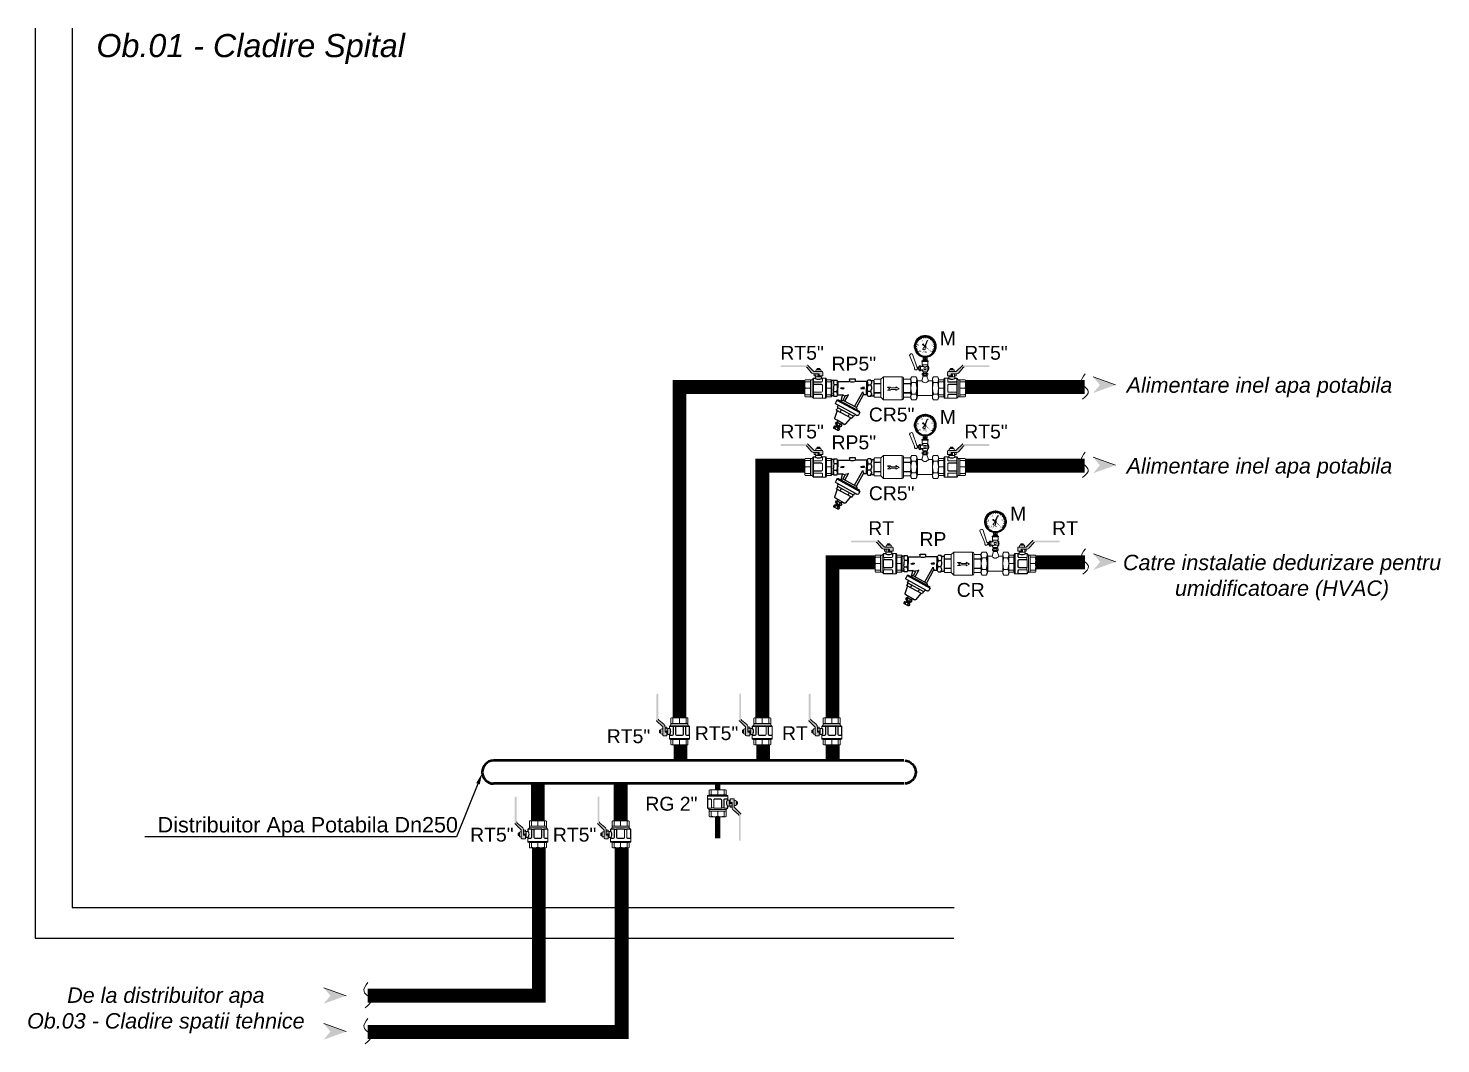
# Model space of a CAD drawing. Header units: millimetres. Extents: x 0 to 53377, y 0 to 36189.
# Drawn here: x 44209 to 53377, y 25744 to 32336 of the extents above; entities that cross this region are included whole.
import ezdxf
from ezdxf import colors
from ezdxf.entities.mleader import LeaderData, LeaderLine
from ezdxf.math import Vec2, Vec3

# ---------------------------------------------------------------- set-up
doc = ezdxf.new("R2010")
doc.units = ezdxf.units.MM
for name, color, linetype, lineweight in [('LSG ECHIP_IS', 7, 'Continuous', 25), ('S_APA RECE', 5, 'Continuous', 25), ('S_TEXT', 7, 'Continuous', 15), ('SAN-MC-COLD WATER', 5, 'Continuous', 30), ('SAN-MC-VALVE', 7, 'Continuous', 5)]:
    doc.layers.add(name, color=color, linetype=linetype, lineweight=lineweight)
doc.layers.add('MC-SAN-VANE', color=7, linetype='Continuous')
doc.layers.add('SAN-MC-TEXT', color=7, linetype='Continuous')
doc.styles.add('MC-1_la_050', font='arial.ttf', dxfattribs={"height": 0.1})
doc.styles.get("Standard").update_dxf_attribs({"font": 'arial.ttf'})

# ---------------------------------------------------------------- blocks, each defined once
blk = doc.blocks.new('rt')
at = {"layer": 'SAN-MC-VALVE'}
h = blk.add_hatch(color=1, dxfattribs=at)
h.dxf.hatch_style = 1
h.paths.add_polyline_path([(760356.4, -58740.1), (760334.6, -58740.4), (760332.8, -58740.1), (760331.8, -58739.5), (760330.8, -58738.5), (760330.5, -58738), (760330.1, -58737), (760329.9, -58735.8), (760329.9, -58686.4), (760329.6, -58684.6), (760328.6, -58683.1), (760289.3, -58643.8), (760288.3, -58642.3), (760287.9, -58640.5), (760287.9, -58472.5), (760289.3, -58469.2), (760292.6, -58467.8), (760300.4, -58467.8), (760300.4, -58631.6), (760300.6, -58633.8), (760301.2, -58635.5), (760302.3, -58637.3), (760303.7, -58638.7), (760335.6, -58665.5), (760339.3, -58669.3), (760340.5, -58671.2), (760341.7, -58673.5), (760343, -58677), (760343.7, -58680.4), (760343.9, -58683.3), (760343.9, -58717.1), (760356.4, -58717.1)])
at = {"layer": 'SAN-MC-VALVE', "linetype": 'Continuous'}
for p, q in [((760328.6, -58683.1), (760289.3, -58643.8)), ((760303.7, -58638.7), (760335.6, -58665.5)), ((760372.4, -58680.6), (760382.5, -58670.4)), ((760386.5, -58623.8), (760382.5, -58626.1)), ((760382.5, -58670.4), (760382.5, -58626.1)), ((760382.5, -58659.6), (760437.7, -58659.6)), ((760382.5, -58670.4), (760437.7, -58670.4)), ((760386.5, -58623.8), (760488.9, -58623.8)), ((760395.4, -58626.1), (760395.4, -58659.6)), ((760437.7, -58659.6), (760437.7, -58626.1)), ((760492.9, -58659.6), (760437.7, -58659.6)), ((760492.9, -58670.4), (760437.7, -58670.4)), ((760480, -58626.1), (760480, -58659.6)), ((760488.9, -58623.8), (760492.9, -58626.1)), ((760492.9, -58670.4), (760492.9, -58626.1)), ((760503, -58680.6), (760492.9, -58670.4)), ((760314.4, -58704.7), (760308.9, -58704.7)), ((760308.9, -58704.7), (760308.9, -58712.5)), ((760308.9, -58720.2), (760308.9, -58712.5)), ((760314.4, -58720.2), (760308.9, -58720.2)), ((760315, -58712.5), (760309.5, -58712.5)), ((760314.4, -58704.7), (760315, -58702.3)), ((760314.4, -58720.2), (760315, -58722.6)), ((760317.5, -58702.3), (760315, -58702.3)), ((760315, -58702.3), (760315, -58712.5)), ((760315, -58722.6), (760315, -58712.5)), ((760317.2, -58722.6), (760315, -58722.6)), ((760317.5, -58702.3), (760317.2, -58702.6)), ((760317.5, -58702.6), (760317.2, -58703.7)), ((760317.2, -58702.6), (760317.5, -58702.6)), ((760317.5, -58703.7), (760317.2, -58705.9)), ((760317.2, -58703.7), (760317.5, -58703.7)), ((760317.5, -58705.9), (760317.2, -58709)), ((760317.2, -58705.9), (760317.5, -58705.9)), ((760317.2, -58709), (760317.5, -58709)), ((760317.5, -58709), (760317.2, -58712.5)), ((760317.5, -58712.5), (760317.2, -58715.9)), ((760317.2, -58712.5), (760317.5, -58712.5)), ((760317.5, -58715.9), (760317.2, -58718.9)), ((760317.2, -58715.9), (760317.5, -58715.9)), ((760317.5, -58719), (760317.2, -58721.2)), ((760317.2, -58719), (760317.5, -58719)), ((760317.5, -58721.2), (760317.2, -58722.4)), ((760317.2, -58721.2), (760317.5, -58721.2)), ((760317.5, -58722.4), (760317.2, -58722.6)), ((760317.5, -58722.4), (760317.2, -58722.4)), ((760317.5, -58722.4), (760317.2, -58722.4)), ((760317.2, -58722.4), (760317.5, -58722.4)), ((760317.5, -58700.8), (760317.5, -58712.5)), ((760317.5, -58724.1), (760317.5, -58712.5)), ((760327.6, -58696.1), (760322.1, -58696.1)), ((760327.6, -58728.8), (760322.1, -58728.8)), ((760329.9, -58712.4), (760329.9, -58686.4)), ((760329.9, -58735.8), (760329.9, -58712.4)), ((760343.9, -58740.4), (760334.6, -58740.4)), ((760343.9, -58717.1), (760343.9, -58683.3)), ((760343.9, -58684.8), (760356.4, -58684.8)), ((760362.6, -58695.3), (760343.9, -58695.3)), ((760356.4, -58717.1), (760343.9, -58717.1)), ((760343.9, -58740.1), (760343.9, -58740.4)), ((760343.9, -58740.1), (760356.4, -58740.1)), ((760350.5, -58709.3), (760350.5, -58715.5)), ((760361.5, -58708.5), (760351.2, -58708.5)), ((760361.5, -58716.3), (760351.2, -58716.3)), ((760356.4, -58684.8), (760356.4, -58695.3)), ((760356.4, -58740.1), (760356.4, -58717.1)), ((760362.6, -58729.5), (760356.4, -58729.5)), ((760356.6, -58715.5), (760356.6, -58709.3)), ((760361.5, -58716.3), (760361.5, -58708.5)), ((760362.6, -58694.5), (760362.6, -58712.4)), ((760362.6, -58730.3), (760362.6, -58712.4)), ((760372.4, -58693), (760364.1, -58693)), ((760372.4, -58731.9), (760364.1, -58731.9)), ((760372.4, -58691.4), (760372.4, -58680.6)), ((760372.4, -58757.5), (760372.4, -58733.4)), ((760377, -58757.5), (760372.4, -58757.5)), ((760372.4, -58757.5), (760373.4, -58757.5)), ((760372.4, -58757.5), (760437.7, -58757.5)), ((760372.4, -58757.5), (760372.4, -58762.2)), ((760372.4, -58762.2), (760381.3, -58764.6)), ((760372.4, -58762.2), (760437.7, -58762.2)), ((760373.5, -58757.5), (760374.9, -58757.5)), ((760373.9, -58691.4), (760373.9, -58679)), ((760373.9, -58679), (760398.4, -58679)), ((760373.9, -58734.2), (760373.9, -58733.4)), ((760374.9, -58757.5), (760437.7, -58757.5)), ((760377, -58737.3), (760392.1, -58737.3)), ((760377, -58738.9), (760392.1, -58738.9)), ((760492.9, -58764.9), (760382.5, -58764.9)), ((760382.5, -58766.1), (760382.5, -58796.5)), ((760395.4, -58796.5), (760395.4, -58764.9)), ((760396.8, -58732.7), (760396.8, -58679)), ((760398.4, -58732.7), (760398.4, -58679)), ((760398.4, -58680.6), (760411.6, -58680.6)), ((760411.6, -58732.7), (760411.6, -58679)), ((760411.6, -58679), (760437.7, -58679)), ((760413.2, -58732.7), (760413.2, -58679)), ((760417.9, -58737.3), (760437.7, -58737.3)), ((760417.9, -58738.9), (760437.7, -58738.9)), ((760463.8, -58679), (760437.7, -58679)), ((760457.5, -58737.3), (760437.7, -58737.3)), ((760457.5, -58738.9), (760437.7, -58738.9)), ((760500.5, -58757.5), (760437.7, -58757.5)), ((760437.7, -58757.5), (760503, -58757.5)), ((760503, -58762.2), (760437.7, -58762.2)), ((760437.7, -58796.5), (760437.7, -58764.9)), ((760462.2, -58732.7), (760462.2, -58679)), ((760463.8, -58732.7), (760463.8, -58679)), ((760477, -58680.6), (760463.8, -58680.6)), ((760477, -58732.7), (760477, -58679)), ((760501.5, -58679), (760477, -58679)), ((760478.6, -58732.7), (760478.6, -58679)), ((760480, -58796.5), (760480, -58764.9)), ((760498.3, -58737.3), (760483.2, -58737.3)), ((760498.3, -58738.9), (760483.2, -58738.9)), ((760492.9, -58766.1), (760492.9, -58796.5)), ((760503, -58762.2), (760494.1, -58764.6)), ((760503, -58757.5), (760499.5, -58757.5)), ((760501.8, -58757.5), (760500.5, -58757.5)), ((760501.5, -58734.2), (760501.5, -58679)), ((760503, -58757.5), (760502, -58757.5)), ((760503, -58757.5), (760503, -58680.6)), ((760503, -58757.5), (760503, -58762.2)), ((760386.5, -58798.8), (760382.5, -58796.5)), ((760386.5, -58798.8), (760488.9, -58798.8)), ((760488.9, -58798.8), (760492.9, -58796.5))]:
    blk.add_line(p, q, dxfattribs=at)
for centre, radius, start, end in [((760292.6, -58640.5), 4.67, 180, 224.99989), ((760309.7, -58631.6), 9.33, 180, 230.00007), ((760320.6, -58683.3), 23.3, 0, 50.00003), ((760389, -58634.1), 10.3, 50.92108, 129.07892), ((760416.6, -58722), 98.2, 77.58159, 102.41841), ((760458.8, -58722), 98.2, 77.58159, 102.41841), ((760486.4, -58634.1), 10.3, 50.92108, 129.07892), ((760323.2, -58708.6), 14.2, 164.02007, 195.97993), ((760323.2, -58716.4), 14.2, 164.02007, 195.97993), ((760331.5, -58707.4), 17.3, 162.98299, 197.01701), ((760331.6, -58717.5), 17.4, 163.07119, 196.92881), ((760322.1, -58700.8), 4.67, 90, 180), ((760322.1, -58724.1), 4.67, 180, 270), ((760327.6, -58693.8), 2.33, 270, 0), ((760327.6, -58731.1), 2.33, 0, 90), ((760325.3, -58686.4), 4.67, 0, 44.99964), ((760334.6, -58735.8), 4.67, 180, 270), ((760351.2, -58709.3), 0.778, 90, 180), ((760351.2, -58715.5), 0.778, 180, 270), ((760355.8, -58709.3), 0.778, 0, 90), ((760355.8, -58715.5), 0.778, 270, 0), ((760364.1, -58694.5), 1.56, 90, 180), ((760364.1, -58730.3), 1.56, 180, 270), ((760370.8, -58691.4), 1.56, 270, 0), ((760370.8, -58733.4), 1.56, 0, 90), ((760372.4, -58691.4), 1.56, 270, 0), ((760372.4, -58733.4), 1.56, 0, 90), ((760377, -58734.2), 3.11, 180, 270), ((760377, -58735.8), 3.11, 180, 270), ((760380.9, -58766.1), 1.56, 0, 74.99984), ((760392.1, -58732.7), 4.67, 270, 0), ((760392.1, -58732.7), 6.22, 270, 0), ((760417.9, -58732.7), 6.22, 180, 270), ((760417.9, -58732.7), 4.67, 180, 270), ((760457.5, -58732.7), 6.22, 270, 0), ((760457.5, -58732.7), 4.67, 270, 0), ((760483.2, -58732.7), 6.22, 180, 270), ((760483.2, -58732.7), 4.67, 180, 270), ((760494.5, -58766.1), 1.56, 105.00016, 180), ((760498.3, -58734.2), 3.11, 270, 0), ((760498.3, -58735.8), 3.11, 270, 0), ((760504.6, -58735.8), 3.11, 180, 180.0000027747644), ((760389, -58788.5), 10.3, 230.92108, 309.07892), ((760416.6, -58700.6), 98.2, 257.58159, 282.41841), ((760458.8, -58700.6), 98.2, 257.58159, 282.41841), ((760486.4, -58788.5), 10.3, 230.92108, 309.07892)]:
    blk.add_arc(centre, radius, start, end, dxfattribs=at)
for centre, major_axis, ratio in [((760371.6, -58712.4), (0.8, 19.4), 0.343041), ((760373.5, -58712.4), (0, 19.9), 0.355391)]:
    blk.add_ellipse(centre, major_axis=major_axis, ratio=ratio, start_param=3.141593, end_param=6.283185, dxfattribs=at)
blk = doc.blocks.new('VANE CLAPETA')
at = {"layer": 'MC-SAN-VANE', "linetype": 'Continuous', "lineweight": 5}
for p, q in [((104379.2, 148638.9), (104376.7, 148634.7)), ((104376.7, 148634.7), (104376.7, 148572)), ((104376.7, 148576.9), (104376.7, 148629.8)), ((104379.2, 148638.9), (104404.9, 148638.9)), ((104379.2, 148638.9), (104404.9, 148638.9)), ((104379.2, 148622.2), (104404.9, 148622.2)), ((104404.3, 148638.9), (104404.3, 148567.8)), ((104404.9, 148638.9), (104413.9, 148647.7)), ((104415.5, 148647.8), (104415.5, 148559.7)), ((104417.8, 148649.2), (104489.4, 148649.2)), ((104418, 148649.2), (104487.2, 148649.2)), ((104489.4, 148649.2), (104489.4, 148557.4)), ((104495.1, 148643.6), (104495.1, 148563.1)), ((104521.5, 148638.9), (104495.1, 148638.9)), ((104521.5, 148638.9), (104495.1, 148638.9)), ((104521.5, 148622.2), (104495.1, 148622.2)), ((104521.5, 148638.9), (104523.9, 148634.7)), ((104523.9, 148634.7), (104523.9, 148572)), ((104523.9, 148634.7), (104523.9, 148572)), ((104379.2, 148567.7), (104376.7, 148572)), ((104379.2, 148620.6), (104404.9, 148620.6)), ((104379.2, 148586), (104404.9, 148586)), ((104379.2, 148584.5), (104404.9, 148584.5)), ((104379.2, 148567.7), (104404.9, 148567.7)), ((104379.2, 148567.7), (104404.9, 148567.7)), ((104404.9, 148567.7), (104413.9, 148559)), ((104521.5, 148620.6), (104495.1, 148620.6)), ((104521.5, 148586), (104495.1, 148586)), ((104521.5, 148584.5), (104495.1, 148584.5)), ((104521.5, 148567.7), (104495.1, 148567.7)), ((104521.5, 148567.7), (104495.1, 148567.7)), ((104521.5, 148567.7), (104523.9, 148572)), ((104417.8, 148557.4), (104489.4, 148557.4)), ((104418, 148557.4), (104487.2, 148557.4))]:
    blk.add_line(p, q, dxfattribs=at)
at = {"layer": 'MC-SAN-VANE', "lineweight": 5}
for p, q in [((104440.7, 148605.1), (104430.6, 148610.9)), ((104441, 148610.9), (104430.6, 148610.9)), ((104430.6, 148599.3), (104440.7, 148605.1)), ((104441, 148599.3), (104430.6, 148599.3)), ((104446.2, 148607.9), (104441, 148610.9)), ((104446.2, 148602.3), (104441, 148599.3)), ((104467.3, 148607.9), (104446.2, 148607.9)), ((104467.3, 148602.3), (104446.2, 148602.3)), ((104464.3, 148612.4), (104467.3, 148607.9)), ((104477.7, 148605.1), (104464.3, 148612.4)), ((104477.7, 148605.1), (104464.3, 148597.8)), ((104464.3, 148597.8), (104467.3, 148602.3))]:
    blk.add_line(p, q, dxfattribs=at)
at = {"layer": 'MC-SAN-VANE', "linetype": 'Continuous', "lineweight": 5}
for centre, radius, start, end in [((104393.5, 148630.2), 16.8, 148.5878, 211.4122), ((104444.4, 148603.3), 67.7, 164.5036, 180), ((104417.8, 148643.6), 5.63, 90, 134.145), ((104489.4, 148643.6), 5.63, 0, 90), ((104507.1, 148630.2), 16.8, 328.5878, 31.4122), ((104456.2, 148603.3), 67.7, 0, 15.4964), ((104444.4, 148603.3), 67.7, 180, 195.4964), ((104393.5, 148576.5), 16.8, 148.5878, 211.4122), ((104456.2, 148603.3), 67.7, 344.5036, 0), ((104507.1, 148576.5), 16.8, 328.5878, 31.4122), ((104417.8, 148563.1), 5.63, 225.855, 270), ((104489.4, 148563.1), 5.63, 270, 0)]:
    blk.add_arc(centre, radius, start, end, dxfattribs=at)
blk = doc.blocks.new('RDf')
at = {"linetype": 'Continuous'}
for p, q in [((-110, 99), (-110, 115)), ((-106, 120), (-1, 120)), ((3, 99), (3, 115)), ((-113, 98), (-110, 99)), ((-113, 98), (-113, 76)), ((-105, 72), (-113, 76)), ((-110, 99), (-102, 102)), ((-103, 72), (-105, 72)), ((-9, 72), (-103, 72)), ((-103, 72), (-98, 69)), ((-4, 69), (-103, 66)), ((-98, 69), (-103, 66)), ((-103, 66), (-103, -13)), ((-102, 102), (-93, 102)), ((-98, 69), (-9, 72)), ((-93, 102), (-78, 98)), ((-93, 72), (-78, 76)), ((-78, 98), (-61, 102)), ((-78, 76), (-78, 98)), ((-78, 76), (-61, 72)), ((-61, 102), (-45, 102)), ((-53, 50), (-58, 38)), ((-56, 38), (-58, 38)), ((-56, 38), (-56, 25)), ((-56, 25), (-51, 25)), ((-53, 50), (-49, 38)), ((-51, 38), (-51, 25)), ((-51, 38), (-49, 38)), ((-29, 98), (-45, 102)), ((-29, 76), (-45, 72)), ((-13, 102), (-29, 98)), ((-29, 98), (-29, 76)), ((-13, 72), (-29, 76)), ((-13, 102), (-5, 102)), ((-9, 72), (-4, 69)), ((-2, 72), (-9, 72)), ((3, 99), (-5, 102)), ((43, 17), (-5, -9)), ((-5, -9), (0, 0)), ((-4, 69), (-4, 36)), ((5, 19), (-4, 36)), ((7, 76), (-2, 72)), ((0, 0), (2, 16)), ((38, 44), (1, 34)), ((7, 98), (3, 99)), ((7, 76), (7, 98)), ((34, 29), (11, 17)), ((34, 73), (35, 76)), ((38, 66), (34, 73)), ((118, -91), (34, 68)), ((34, 63), (34, 68)), ((34, 68), (38, 66)), ((34, 63), (41, 50)), ((35, 76), (53, 85)), ((35, 76), (127, -93)), ((90, -68), (36, 31)), ((38, 66), (118, -86)), ((38, 66), (122, -88)), ((109, -74), (41, 50)), ((53, 85), (53, 85)), ((70, 71), (64, 82)), ((142, -61), (70, 71)), ((76, 69), (83, 73)), ((89, 71), (152, -45)), ((93, 72), (105, 78)), ((124, 52), (105, 42)), ((111, 76), (111, 77)), ((168, -29), (111, 76)), ((167, 91), (116, 74)), ((211, 10), (170, -24)), ((184, 75), (178, 87)), ((207, 32), (184, 75)), ((198, 80), (196, 76)), ((209, 87), (198, 80)), ((203, 71), (198, 73)), ((200, 70), (211, 49)), ((215, 77), (203, 71)), ((203, 71), (204, 63)), ((207, 32), (214, 21)), ((214, 51), (208, 56)), ((209, 87), (213, 85)), ((211, 49), (215, 42)), ((216, 80), (213, 85)), ((214, 51), (213, 45)), ((225, 57), (214, 51)), ((215, 77), (215, 83)), ((215, 77), (221, 72)), ((219, 41), (215, 42)), ((216, 80), (230, 87)), ((229, 57), (216, 80)), ((219, 41), (231, 48)), ((222, 79), (231, 62)), ((236, 61), (223, 84)), ((225, 57), (225, 65)), ((225, 57), (230, 55)), ((226, 95), (238, 102)), ((226, 95), (230, 87)), ((228, 82), (237, 66)), ((229, 57), (242, 65)), ((229, 57), (232, 52)), ((230, 87), (242, 65)), ((243, 92), (231, 86)), ((231, 48), (232, 52)), ((238, 102), (242, 101)), ((260, 67), (242, 101)), ((254, 73), (242, 66)), ((247, 56), (242, 65)), ((243, 92), (244, 98)), ((243, 92), (249, 88)), ((247, 56), (259, 63)), ((254, 73), (253, 81)), ((254, 73), (259, 70)), ((259, 63), (260, 67)), ((-123, -22), (-123, -56)), ((-119, -17), (-107, -17)), ((-119, -60), (-107, -60)), ((-103, -146), (-103, -64)), ((-56, -102), (-56, -113)), ((-56, -102), (-51, -102)), ((-51, -102), (-51, -113)), ((82, -55), (-28, -115)), ((-4, -117), (87, -69)), ((109, -74), (118, -91)), ((118, -91), (118, -86)), ((118, -86), (122, -88)), ((122, -88), (124, -92)), ((124, -92), (127, -93)), ((127, -93), (145, -83)), ((156, -6), (136, -16)), ((142, -61), (148, -72)), ((151, -51), (144, -55)), ((155, -42), (167, -36)), ((168, -29), (169, -30)), ((-105, -149), (-113, -153)), ((-113, -175), (-113, -153)), ((-113, -175), (-110, -176)), ((-110, -176), (-102, -179)), ((-110, -176), (-110, -193)), ((-106, -197), (-1, -197)), ((-98, -149), (-105, -149)), ((-4, -143), (-103, -146)), ((-98, -149), (-103, -146)), ((-102, -179), (-94, -179)), ((-98, -149), (-9, -146)), ((-4, -149), (-98, -149)), ((-94, -179), (-78, -175)), ((-94, -149), (-78, -153)), ((-78, -153), (-62, -149)), ((-78, -153), (-78, -175)), ((-78, -175), (-62, -179)), ((-62, -179), (-46, -179)), ((-56, -113), (-58, -114)), ((-58, -127), (-58, -114)), ((-58, -127), (-54, -124)), ((-49, -127), (-54, -124)), ((-51, -113), (-49, -114)), ((-49, -127), (-49, -114)), ((-29, -153), (-46, -149)), ((-29, -175), (-46, -179)), ((-14, -149), (-29, -153)), ((-29, -175), (-29, -153)), ((-14, -179), (-29, -175)), ((-28, -115), (-23, -115)), ((-23, -115), (-8, -122)), ((-14, -179), (-5, -179)), ((-9, -146), (-4, -143)), ((-4, -149), (-9, -146)), ((3, -176), (-5, -179)), ((-4, -143), (-4, -117)), ((-2, -149), (-4, -149)), ((6, -153), (-2, -149)), ((6, -175), (3, -176)), ((3, -176), (3, -193)), ((6, -153), (6, -175))]:
    blk.add_line(p, q, dxfattribs=at)
blk.add_line((196, 76), (204, 63))
for centre, radius, start, end in [((-106, 115), 4.11, 89.7566, 180.0042), ((-1, 115), 4.11, 359.9878, 90.2354), ((0, 38), 4.11, 208.5855, 285.068), ((9, 21), 4.32, 208.5871, 298.5784), ((32, 33), 4.11, 298.581, 6.4404), ((49, 35), 13.7, 131.4028, 186.444), ((37, 48), 4.11, 285.0713, 28.5792), ((38, 48), 4.11, 311.8031, 28.5792), ((57, 78), 8.57, 28.5832, 118.5806), ((74, 73), 4.32, 208.5754, 298.5905), ((85, 69), 4.32, 49.8349, 118.5801), ((91, 76), 4.32, 230.0061, 298.5723), ((107, 75), 4.32, 28.5864, 118.581), ((115, 78), 4.32, 208.5786, 290.9616), ((170, 83), 8.57, 28.5785, 110.9636), ((191, 79), 8.23, 208.5847, 293.8279), ((196, 68), 4.32, 28.5862, 113.8299), ((215, 36), 8.23, 123.3354, 208.5789), ((208, 47), 4.32, 303.3339, 28.5778), ((206, 17), 8.57, 306.2008, 28.5845), ((-119, -22), 4.28, 89.9917, 180.0004), ((-119, -56), 4.28, 179.9917, 270.0004), ((-107, -13), 4.29, 270.0039, 359.9888), ((-107, -64), 4.29, 0.0035, 89.9882), ((-159, -39), 60.5, 344.015, 16.9387), ((89, -72), 4.11, 50.7239, 118.581), ((100, -59), 13.7, 230.7192, 285.7617), ((105, -76), 4.11, 28.5866, 105.3585), ((146, -59), 4.32, 118.5723, 208.5888), ((141, -76), 8.57, 298.5832, 28.5806), ((149, -47), 4.32, 298.5836, 7.3274), ((157, -46), 4.32, 118.5914, 187.1561), ((165, -32), 4.32, 298.584, 28.5769), ((172, -27), 4.32, 126.203, 208.5858), ((-106, -193), 4.11, 179.9878, 270.2354), ((-1, -193), 4.11, 269.7566, 0.0042)]:
    blk.add_arc(centre, radius, start, end, dxfattribs=at)
blk = doc.blocks.new('A$C6DA75442')
at = {"layer": 'LSG ECHIP_IS', "xscale": 0.405, "yscale": 0.405, "zscale": 0.405, "rotation": 90.0010000000008}
blk.add_blockref('RDf', (0, 0, 1585.7), dxfattribs=at)
blk = doc.blocks.new('MAN.')
at = {"layer": 'SAN-MC-VALVE', "lineweight": 5}
h = blk.add_hatch(color=1, dxfattribs=at)
edge = h.paths.add_edge_path()
edge.add_arc((-75, 423), 9.53, 98.3516, 186.7188)
edge.add_line((-84, 422), (-125, 382))
edge.add_arc((-124, 381), 0.929, 140.6187, 317.9808)
edge.add_line((-123, 381), (-80, 417))
edge.add_arc((-78, 426), 9.05, 255.5699, 348.5337)
edge.add_arc((-56, 415), 15.9, 101.1321, 147.5393, ccw=False)
edge.add_line((-59, 431), (-56, 432))
edge.add_arc((-57, 444), 11.8, 275.2597, 355.2629)
edge.add_arc((-60, 440), 15.3, 10.7132, 69.2213)
edge.add_arc((-57, 444), 10.3, 76.9038, 172.4916)
edge.add_line((-67, 446), (-69, 441))
edge.add_arc((-87, 449), 19.7, 302.7102, 335.3468, ccw=False)
for p, q in [((-177, 434), (-169, 433)), ((-176, 438), (-169, 437)), ((-175, 442), (-168, 441)), ((-174, 447), (-160, 444)), ((-173, 451), (-166, 449)), ((-172, 455), (-165, 453)), ((-171, 460), (-164, 457)), ((-169, 464), (-162, 461)), ((-167, 468), (-154, 462)), ((-165, 472), (-159, 468)), ((-163, 476), (-157, 472)), ((-160, 479), (-154, 475)), ((-158, 483), (-152, 479)), ((-155, 487), (-144, 478)), ((-152, 490), (-147, 485)), ((-149, 493), (-144, 488)), ((-146, 497), (-141, 491)), ((-143, 500), (-138, 494)), ((-140, 502), (-130, 491)), ((-136, 505), (-132, 499)), ((-132, 508), (-128, 502)), ((-129, 510), (-125, 504)), ((-125, 512), (-121, 506)), ((-121, 514), (-114, 501)), ((-117, 516), (-114, 509)), ((-113, 518), (-110, 511)), ((-108, 519), (-106, 512)), ((-104, 520), (-102, 513)), ((-96, 507), (-100, 522)), ((-100, 484), (-82, 431)), ((-99, 485), (-76, 433)), ((-95, 522), (-94, 515)), ((-91, 523), (-90, 516)), ((-87, 524), (-86, 516)), ((-82, 524), (-82, 517)), ((-78, 524), (-78, 509)), ((-73, 524), (-74, 517)), ((-69, 524), (-69, 516)), ((-64, 523), (-65, 516)), ((-60, 522), (-61, 515)), ((-59, 507), (-56, 522)), ((-51, 520), (-53, 513)), ((-47, 519), (-49, 512)), ((-43, 518), (-45, 511)), ((-39, 516), (-41, 509)), ((-35, 514), (-41, 501)), ((-31, 512), (-34, 506)), ((-27, 510), (-30, 504)), ((-23, 508), (-27, 502)), ((-16, 502), (-25, 491)), ((-19, 505), (-24, 499)), ((-12, 500), (-17, 494)), ((-9, 497), (-14, 491)), ((-6, 493), (-11, 488)), ((0, 487), (-11, 478)), ((-3, 490), (-8, 485)), ((3, 483), (-3, 479)), ((5, 479), (-1, 475)), ((12, 468), (-1, 462)), ((8, 476), (1, 472)), ((10, 472), (3, 468)), ((19, 447), (5, 444)), ((14, 464), (7, 461)), ((15, 460), (9, 457)), ((17, 455), (10, 453)), ((18, 451), (11, 449)), ((20, 442), (13, 441)), ((21, 438), (14, 437)), ((21, 434), (14, 433)), ((-177, 429), (-170, 429)), ((-177, 425), (-162, 425)), ((-177, 420), (-170, 421)), ((-177, 416), (-169, 417)), ((-176, 411), (-169, 412)), ((-175, 407), (-168, 408)), ((-174, 403), (-160, 406)), ((-173, 398), (-166, 400)), ((-172, 394), (-165, 396)), ((-171, 390), (-164, 392)), ((-162, 389), (-169, 386)), ((-161, 385), (-167, 382)), ((-159, 381), (-165, 378)), ((-157, 378), (-163, 374)), ((-161, 385), (-153, 388)), ((-155, 374), (-161, 370)), ((-152, 371), (-158, 366)), ((-144, 372), (-155, 363)), ((-97, 290), (-97, 286)), ((-97, 290), (-56, 290)), ((-96, 316), (-96, 294)), ((-96, 316), (-57, 294)), ((-57, 316), (-96, 294)), ((-96, 294), (-57, 294)), ((-93, 294), (-93, 290)), ((-77, 406), (-77, 403)), ((-64, 412), (-60, 408)), ((-60, 294), (-60, 290)), ((-57, 294), (-57, 316)), ((-56, 290), (-56, 286)), ((-11, 372), (0, 363)), ((-3, 371), (3, 366)), ((5, 385), (-2, 388)), ((-1, 374), (5, 370)), ((1, 378), (8, 374)), ((3, 381), (10, 378)), ((19, 403), (5, 406)), ((5, 385), (12, 382)), ((22, 425), (7, 425)), ((7, 389), (14, 386)), ((15, 390), (9, 392)), ((9, 218), (50, 345)), ((17, 394), (10, 396)), ((18, 398), (11, 400)), ((20, 407), (13, 408)), ((22, 429), (14, 429)), ((22, 420), (14, 421)), ((21, 416), (14, 417)), ((21, 411), (14, 412)), ((31, 210), (81, 334)), ((-100, 239), (-100, 222)), ((-100, 182), (-100, 165)), ((-100, 165), (-52, 165)), ((-99, 286), (-53, 286)), ((-99, 286), (-99, 279)), ((-91, 135), (-91, 148)), ((-60, 135), (-60, 148)), ((-53, 286), (-53, 279)), ((-52, 239), (-52, 222)), ((-52, 182), (-52, 165)), ((-30, 178), (-30, 229)), ((-30, 217), (-18, 217)), ((-30, 190), (-18, 190)), ((-11, 218), (3, 213)), ((3, 194), (-11, 190)), ((-104, 135), (-47, 135)), ((-97, 130), (-97, 123)), ((-97, 130), (-55, 130)), ((-97, 123), (-55, 123)), ((-95, 135), (-95, 130)), ((-58, 135), (-58, 130)), ((-55, 130), (-55, 123))]:
    blk.add_line(p, q, dxfattribs=at)
at = {"layer": 'SAN-MC-VALVE', "linetype": 'Continuous', "lineweight": 5}
for p, q in [((-204, 117), (-212, 103)), ((-212, 103), (-212, -103)), ((-204, 117), (-160, 117)), ((-204, 60), (-160, 60)), ((-160, 117), (-152, 103)), ((-152, 103), (-152, -103)), ((4, 93), (0, 77)), ((0, 77), (0, -77)), ((4, 93), (4, -90)), ((8, 93), (4, 93)), ((4, 90), (8, 90)), ((9, 75), (4, 75)), ((16, 117), (8, 103)), ((8, 103), (8, -103)), ((16, 117), (59, 117)), ((16, 60), (59, 60)), ((59, 117), (67, 103)), ((67, 103), (67, -103)), ((-204, -117), (-212, -103)), ((-204, -60), (-160, -60)), ((-204, -117), (-160, -117)), ((-160, -117), (-152, -103)), ((4, -93), (0, -77)), ((9, -75), (4, -75)), ((4, -90), (8, -90)), ((8, -93), (4, -93)), ((16, -117), (8, -103)), ((16, -60), (59, -60)), ((16, -117), (59, -117)), ((59, -117), (67, -103))]:
    blk.add_line(p, q, dxfattribs=at)
at = {"layer": 'SAN-MC-VALVE'}
for p, q in [((-110, 75), (-152, 75)), ((0, 75), (-43, 75)), ((0, -75), (-152, -75))]:
    blk.add_line(p, q, dxfattribs=at)
at = {"layer": 'SAN-MC-VALVE', "lineweight": 5}
for points in [[(33, 425), (33, 435), (31, 445), (29, 454), (26, 464), (22, 473), (17, 482), (12, 490), (6, 498), (-1, 505), (-9, 511), (-17, 517), (-25, 522), (-34, 527), (-43, 530), (-53, 533), (-63, 534), (-73, 535), (-83, 535), (-92, 534), (-102, 533), (-112, 530), (-121, 527), (-130, 522), (-139, 517), (-147, 511), (-154, 505), (-161, 498), (-167, 490), (-173, 482), (-177, 473), (-181, 464), (-184, 454), (-187, 445), (-188, 435), (-188, 425), (-188, 415), (-187, 405), (-184, 395), (-181, 386), (-177, 377), (-173, 368), (-167, 360), (-161, 352), (-154, 345), (-147, 338), (-139, 332), (-130, 327), (-121, 323), (-112, 319), (-102, 317), (-92, 315), (-83, 314), (-73, 314), (-63, 315), (-53, 317), (-43, 319), (-34, 323), (-25, 327), (-17, 332), (-9, 338), (-1, 345), (6, 352), (12, 360), (17, 368), (22, 377), (26, 386), (29, 395), (31, 405), (33, 415)], [(-108, 271), (-44, 271), (-44, 279), (-108, 279)]]:
    blk.add_lwpolyline(points, close=True, dxfattribs=at)
for points in [[(-100, 182), (-105, 182), (-105, 222), (-100, 222)], [(-104, 271), (-104, 239), (-47, 239), (-47, 271)], [(-104, 135), (-104, 148)], [(-98, 151), (-52, 151)], [(-94, 151), (-94, 162), (-59, 162), (-59, 151)], [(-54, 221), (-30, 221)], [(-30, 186), (-54, 186)], [(-47, 148), (-47, 135)], [(-18, 229), (-30, 229)], [(-30, 178), (-18, 178)], [(-15, 183), (-15, 225)], [(-15, 218), (-11, 218), (-11, 190), (-15, 190)], [(-94, 123), (-110, 75)], [(-58, 123), (-43, 75)]]:
    blk.add_lwpolyline(points, dxfattribs=at)
for centre, radius in [((-78, 425), 106), ((-78, 425), 99.3), ((-75, 203), 10.7)]:
    blk.add_circle(centre, radius, dxfattribs=at)
for centre, radius, start, end in [((-99, 484), 0.971, 45.0621, 191.2661), ((-75, 426), 9.05, 144.4342, 237.398), ((-79, 424), 9.53, 347.216, 75.5832), ((-92, 409), 15.9, 349.9965, 36.4037), ((-66, 399), 11.8, 164.124, 244.1272), ((-68, 404), 15.3, 259.5776, 318.0857), ((-50, 426), 19.7, 191.5746, 224.2112), ((-65, 399), 10.3, 325.7682, 61.356), ((62, 329), 19.8, 13.991, 126.009), ((-75, 203), 38.9, 129.2376, 230.7624), ((-98, 143), 8.12, 35.5529, 144.4471), ((-76, 289), 70.9, 250.3246, 289.6754), ((-76, 129), 58.1, 65.7479, 114.2521), ((-76, 115), 36.4, 65.2225, 114.7775), ((-54, 144), 7.71, 32.1374, 147.8626), ((-75, 203), 38.9, 26.9874, 53.4243), ((-75, 203), 38.9, 306.5757, 333.0126), ((-22, 223), 6.81, 302.1374, 57.8626), ((-48, 204), 32.1, 335.2225, 24.7775), ((-23, 184), 7.17, 305.5529, 54.4471), ((16, 203), 16.4, 116.3085, 23.6915), ((-76, 94), 38.4, 209.1721, 330.8279)]:
    blk.add_arc(centre, radius, start, end, dxfattribs=at)
at = {"layer": 'SAN-MC-VALVE', "linetype": 'Continuous', "lineweight": 5}
for centre, radius, start, end in [((-157, 88), 55.3, 148.5878, 211.4122), ((11, 0), 223, 164.5036, 195.4964), ((-208, 88), 55.3, 328.5878, 31.4122), ((-375, 0), 223, 344.5036, 15.4964), ((63, 88), 55.3, 148.5878, 211.4122), ((231, 0), 223, 164.5036, 195.4964), ((12, 88), 55.3, 328.5878, 31.4122), ((-156, 0), 223, 344.5036, 15.4964), ((-157, -88), 55.3, 148.5878, 211.4122), ((-208, -88), 55.3, 328.5878, 31.4122), ((63, -88), 55.3, 148.5878, 211.4122), ((12, -88), 55.3, 328.5878, 31.4122)]:
    blk.add_arc(centre, radius, start, end, dxfattribs=at)
at = {"layer": 'SAN-MC-VALVE', "lineweight": 5, "attachment_point": 1}
for s, insert, char_height, width in [('{\\fArial|b0|i0|c0|p34;2}', (-153, 453), 16.36, 43.5), ('{\\fArial|b0|i0|c0|p34;4}', (-114, 494), 16.36, 43.5), ('{\\fArial|b0|i0|c0|p34;6}', (-52, 493), 16.36, 43.5), ('{\\fArial|b0|i0|c0|p34;8}', (-13, 446), 16.36, 43.5), ('{\\fArial|b0|i0|c0|p34;0}', (-139, 380), 16.36, 43.5), ('{\\fArial|b0|i0|c0|p34;x10=kPa}', (-95, 367), 8.29, 37.14), ('{\\fArial|b0|i0|c0|p34;mH2O}', (-89, 381), 8.29, 37.14), ('{\\fArial|b0|i0|c0|p34;10}', (-40, 384), 16.36, 43.5)]:
    blk.add_mtext(s, dxfattribs=dict(at, insert=insert, char_height=char_height, width=width))

msp = doc.modelspace()

# ---------------------------------------------------------------- hatches: boundary and pattern name
at = {"layer": 'S_TEXT'}
h = msp.add_hatch(color=256, dxfattribs=at)
h.paths.add_polyline_path([(51121.5, 30072.5), (51165, 30020.5), (51266.7, 30020.5)])
h.paths.add_polyline_path([(51266.7, 30020.5), (51165, 30020.5), (51121.5, 29968.6)])
h = msp.add_hatch(color=256, dxfattribs=at)
h.paths.add_polyline_path([(51121.5, 29551.6), (51165, 29499.6), (51266.7, 29499.6)])
h.paths.add_polyline_path([(51266.7, 29499.6), (51165, 29499.6), (51121.5, 29447.7)])
h = msp.add_hatch(color=256, dxfattribs=at)
h.paths.add_polyline_path([(51122.9, 28924.1), (51166.4, 28872.2), (51268.1, 28872.2)])
h.paths.add_polyline_path([(51268.1, 28872.2), (51166.4, 28872.2), (51122.9, 28820.2)])
h = msp.add_hatch(color=256, dxfattribs=at)
h.paths.add_polyline_path([(46127, 26107.8), (46170.4, 26055.9), (46272.1, 26055.9)])
h.paths.add_polyline_path([(46272.1, 26055.9), (46170.4, 26055.9), (46127, 26004)])
h = msp.add_hatch(color=256, dxfattribs=at)
h.paths.add_polyline_path([(46127, 25874.7), (46170.4, 25822.8), (46272.1, 25822.8)])
h.paths.add_polyline_path([(46272.1, 25822.8), (46170.4, 25822.8), (46127, 25770.8)])

# ---------------------------------------------------------------- linework, layer by layer
at = {"layer": 'S_APA RECE', "linetype": 'ByBlock', "lineweight": 50, "ltscale": 1.8}
for points in [[(47228.3, 27582.6, 0.961814), (47228.3, 27432.6)], [(49898.2, 27582.6, -0.961814), (49898.2, 27432.6)]]:
    msp.add_lwpolyline(points, format="xyb", dxfattribs=at)
for points in [[(49892.3, 27582.6), (47228.3, 27582.6)], [(49892.3, 27432.6), (47228.3, 27432.6)]]:
    msp.add_lwpolyline(points, dxfattribs=at)
at = {"layer": 'S_TEXT'}
for p, q in [((51266.7, 30020.5), (51121.5, 30072.5)), ((51266.7, 29499.6), (51121.5, 29551.6)), ((51268.1, 28872.2), (51122.9, 28924.1)), ((46272.1, 26055.9), (46127, 26107.8)), ((46272.1, 25822.8), (46127, 25874.7))]:
    msp.add_line(p, q, dxfattribs=at)
for points in [[(51052.7, 29929.1), (51090, 29979.5), (51044.6, 30034.9), (51069.8, 30093.3)], [(51052.7, 29419.9), (51090, 29470.2), (51044.6, 29525.6), (51069.8, 29584.1)], [(51054.1, 28792.4), (51091.4, 28842.7), (51046, 28898.1), (51071.2, 28956.6)], [(46397, 25977.4), (46434.2, 26027.8), (46388.9, 26083.2), (46414.1, 26141.6)], [(46397, 25744.2), (46434.2, 25794.6), (46388.9, 25850), (46414.1, 25908.4)]]:
    msp.add_spline(points, degree=3, dxfattribs=at)
at = {"layer": 'SAN-MC-COLD WATER'}
for points, const_width in [([(48436.4, 27860), (48436.4, 30007.6), (49250.1, 30007.6)], 90), ([(50292.4, 30007.6), (51067.2, 30007.6)], 90), ([(48973.6, 27860), (48973.6, 29496.6), (49250.1, 29496.6)], 90), ([(50292.4, 29496.6), (51067.2, 29496.6)], 90), ([(49429.6, 27860), (49429.6, 28869.1), (49706.1, 28869.1)], 90), ([(50748.4, 28869.1), (51068.7, 28869.1)], 90), ([(48442.7, 27686.2), (48442.7, 27582.6)], 90), ([(48979.8, 27686.2), (48979.8, 27582.6)], 90), ([(49431.2, 27686.2), (49431.2, 27582.6)], 90), ([(47517.3, 27191.7), (47517.3, 27432.6)], 90), ([(48054.4, 27191.7), (48054.4, 27432.6)], 90), ([(48684.5, 27393), (48684.5, 27432.6)], 35), ([(48684.5, 27218), (48684.5, 27076.7)], 35), ([(46411.5, 26055.9), (47523.5, 26055.9), (47523.5, 27017.8)], 90), ([(46411.5, 25821), (48060.7, 25821), (48060.7, 27016.7)], 90)]:
    msp.add_lwpolyline(points, dxfattribs=dict(at, const_width=const_width))
at = {"layer": 'SAN-MC-TEXT'}
for p, q in [((44254.6, 32336.3), (44254.6, 26430.2)), ((44494.6, 32336.3), (44494.6, 26628.4)), ((44494.6, 26628.4), (50218.8, 26628.4)), ((44254.6, 26430.2), (50216.3, 26430.2))]:
    msp.add_line(p, q, dxfattribs=at)

# ---------------------------------------------------------------- block references
at = {"xscale": -0.6400000000000001, "yscale": 0.6400000000000001, "zscale": 0.6400000000000001}
for p in [(49981.7, 29999.4), (49981.7, 29488.3), (50437.7, 28860.8)]:
    msp.add_blockref('MAN.', p, dxfattribs=at)
at = {"layer": 'MC-SAN-VANE', "xscale": -1.636561479775442, "yscale": 1.636561479775442, "zscale": 1.636561479775442, "rotation": 180}
for p in [(-121121.3, 273197.9), (-121121.3, 272686.8), (-120665.3, 272059.3)]:
    msp.add_blockref('VANE CLAPETA', p, dxfattribs=at)
at = {"layer": 'SAN-MC-VALVE', "xscale": -1, "rotation": 90}
for p in [(-9373.7, 790437.1), (-9373.7, 789926), (-8917.7, 789298.5)]:
    msp.add_blockref('rt', p, dxfattribs=at)
at = {"layer": 'SAN-MC-VALVE'}
for p, rotation in [((108916.2, 790437.1), 270), ((108916.2, 789926), 270), ((109372.2, 789298.5), 270), ((809122.2, -31405.8), 180)]:
    msp.add_blockref('rt', p, dxfattribs=dict(at, rotation=rotation))
at = {"layer": 'SAN-MC-VALVE', "xscale": -2.164251772387368, "yscale": 2.164251772387368, "zscale": 2.164251772387368, "rotation": 180}
for p in [(49525.1, 29952.5, -3431.9), (49525.1, 29441.4, -3431.9), (49981.1, 28813.9, -3431.9)]:
    msp.add_blockref('A$C6DA75442', p, dxfattribs=at)
at = {"layer": 'SAN-MC-VALVE'}
for p in [(-712001.3, 86483.7), (-711464.1, 86483.7), (-711012.7, 86483.7), (-712920.4, 85815.5), (-712383.3, 85815.5)]:
    msp.add_blockref('rt', p, dxfattribs=at)

# ---------------------------------------------------------------- texts
at = {"layer": 'SAN-MC-TEXT'}
for s, insert, char_height, width, attachment_point in [('{\\fArial|b0|i1|c0|p34;Ob.01 - Cladire Spital}', (45653, 32298.8), 150, 2219.766, 2), ('\\A1;M', (50231.1, 30369), 90, 317.327, 3), ('\\A1;RT5"', (49373.3, 30274.5), 90, 317.327, 3), ('\\A1;RT5"', (50566.8, 30274.5), 90, 317.327, 3), ('\\A1;RP5"', (49712.6, 30204), 90, 317.327, 3), ('{\\fArial|b0|i1|c0|p34;Alimentare inel apa potabila}', (52200.7, 30070), 100, 2219.766, 2), ('\\A1;CR5"', (49961.5, 29873.9), 90, 317.327, 3), ('\\A1;M', (50231.1, 29858), 90, 317.327, 3), ('\\A1;RT5"', (49373.3, 29763.5), 90, 317.327, 3), ('\\A1;RT5"', (50566.8, 29763.5), 90, 317.327, 3), ('\\A1;RP5"', (49712.6, 29693), 90, 317.327, 3), ('{\\fArial|b0|i1|c0|p34;Alimentare inel apa potabila}', (52200.7, 29545.9), 100, 2219.766, 2), ('\\A1;CR5"', (49961.5, 29362.8), 90, 317.327, 3), ('\\A1;M', (50687.1, 29230.5), 90, 317.327, 3), ('\\A1;RT', (49829.3, 29136), 90, 317.327, 3), ('\\A1;RP', (50168.6, 29065.5), 90, 317.327, 3), ('\\A1;RT', (51022.8, 29136), 90, 317.327, 3), ('{\\fArial|b0|i1|c0|p34;Catre instalatie dedurizare pentru umidificatoare (HVAC)}', (52347.6, 28918.5), 100, 2219.766, 2), ('\\A1;CR', (50417.5, 28735.3), 90, 317.327, 3), ('\\A1;RT5"', (48246.6, 27785.7), 90, 317.327, 3), ('\\A1;RT5"', (48818.1, 27805.4), 90, 317.327, 3), ('\\A1;RT', (49269.5, 27805.4), 90, 317.327, 3), ('RG 2"', (48215, 27347.2), 90, 547.003, 1), ('\\A1;RT5"', (47359.6, 27146.6), 90, 317.327, 3), ('\\A1;RT5"', (47896.8, 27146.6), 90, 317.327, 3), ('{\\fArial|b0|i1|c0|p34;De la distribuitor apa\\POb.03 - Cladire spatii tehnice}', (45102.6, 26109.7), 100, 2219.766, 2)]:
    msp.add_mtext(s, dxfattribs=dict(at, insert=insert, char_height=char_height, width=width, attachment_point=attachment_point))

# ---------------------------------------------------------------- leaders
ml = msp.add_multileader_mtext('Standard', dxfattribs=at)
ml.set_content('Distribuitor Apa Potabila Dn250', color=256, style='MC-1_la_050')
ml.set_leader_properties()
ml.build(insert=Vec2(0, 0))
ml.multileader.update_dxf_attribs({"text_left_attachment_type": 6, "text_right_attachment_type": 6, "dogleg_length": 0.005, "arrow_head_size": 75})
ctx = ml.context
ctx.base_point, ctx.char_height, ctx.arrow_head_size, ctx.landing_gap_size, ctx.plane_origin = Vec3(45058, 27088.1, -2.3), 100, 75, 0, Vec3(44981.4, 28589.8, -2.3)
ctx.left_attachment, ctx.right_attachment, ctx.text_align_type = 6, 6, 1
notes = []
notes.append((ctx, [(1, (1, 1, 0), (46989.7, 27088.1, -2.3), (-1, 0), 0.005, [(0, [(47156.2, 27501.4, -2.3)], 256, [])])]))
ctx.mtext.insert, ctx.mtext.width, ctx.mtext.defined_height, ctx.mtext.alignment, ctx.mtext.flow_direction = Vec3(46023.9, 27215.9, -2.3), 2081.232, 397.1, 2, 5
for ctx, leaders in notes:
    for number, flags, end, landing, length, lines in leaders:
        leader = LeaderData()
        leader.index, (leader.has_last_leader_line, leader.has_dogleg_vector, leader.attachment_direction) = number, flags
        leader.last_leader_point, leader.dogleg_vector, leader.dogleg_length = Vec3(end), Vec3(landing), length
        for number, points, colour, breaks in lines:
            line = LeaderLine()
            line.index, line.vertices, line.color, line.breaks = number, Vec3.list(points), colors.encode_raw_color(colour), breaks
            leader.lines.append(line)
        ctx.leaders.append(leader)

doc.saveas('drawing.dxf')
